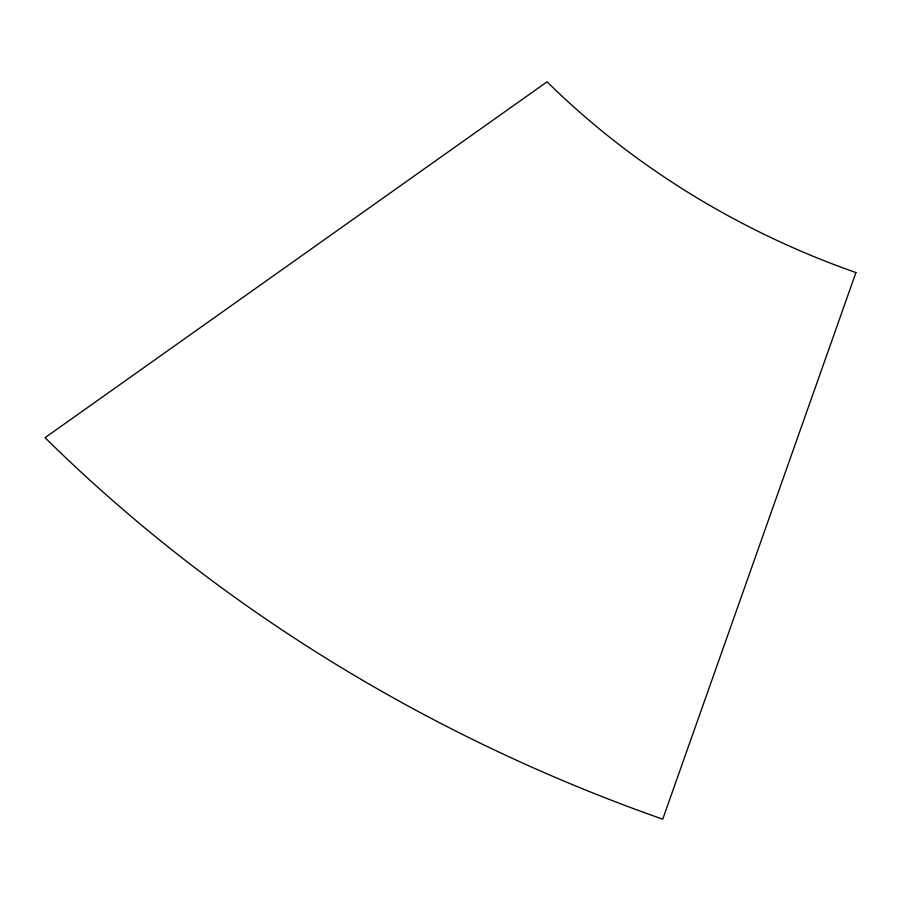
<?xml version="1.0" encoding="UTF-8"?>
<svg xmlns="http://www.w3.org/2000/svg" width="901" height="901" viewBox="0 0 901 901"><rect width="100%" height="100%" fill="white"/><g stroke="black" fill="none" stroke-linecap="round" stroke-linejoin="round"><path stroke-width="1.35" d="M855.95 272.541L662.731 819.178A1419.03 1159.553 19.1 0 1 45.05 437.683L547.087 81.811A709.549 579.805 19.1 0 0 855.905 272.564"/></g></svg>
